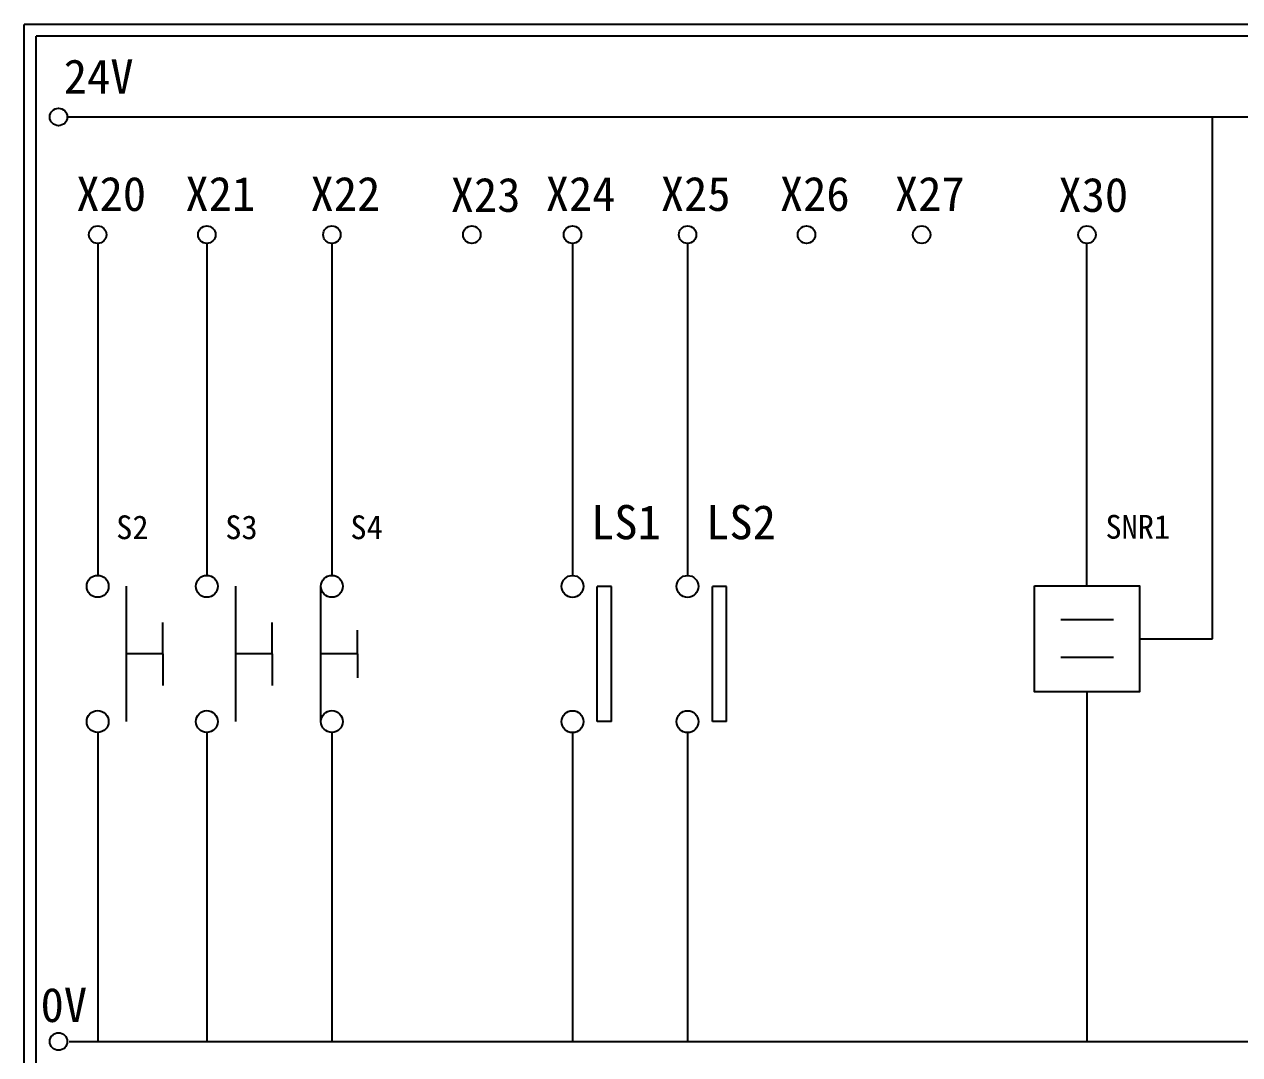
# Model space of a CAD drawing. Extents: x 275 to 562, y 265 to 469.
# Drawn here: x 274.9 to 402.8, y 360.5 to 468.9 of the extents above; entities that cross this region are included whole.
import ezdxf

# ---------------------------------------------------------------- set-up
doc = ezdxf.new("R2010")
doc.units = 0
doc.layers.get('0').update_dxf_attribs({"linetype": 'CONTINUOUS'})
doc.layers.add('圖框層', color=7, linetype='CONTINUOUS')
doc.layers.add('標尺寸層', color=3, linetype='CONTINUOUS')
doc.styles.add('STSL', font='KAIU.TTF')

msp = doc.modelspace()

# ---------------------------------------------------------------- linework, layer by layer
for p, q in [((399.96, 404.26), (399.96, 459.17)), ((386.73, 409.84), (386.73, 445.86)), ((336.7, 409.78), (335.19, 409.78)), ((348.81, 409.78), (347.31, 409.78)), ((289.49, 402.67), (289.49, 405.98)), ((300.98, 402.67), (300.98, 405.98)), ((309.98, 402.67), (309.98, 405.17)), ((392.25, 404.26), (399.96, 404.26)), ((289.49, 402.67), (289.49, 399.36)), ((300.98, 402.67), (300.98, 399.36)), ((309.98, 402.67), (309.98, 400.17)), ((386.73, 398.68), (386.73, 361.9)), ((336.7, 395.55), (335.19, 395.55)), ((348.81, 395.55), (347.31, 395.55))]:
    msp.add_line(p, q)
msp.add_lwpolyline([(381.22, 409.84), (392.25, 409.84), (392.25, 398.68), (381.22, 398.68)], close=True)
at = {"layer": '圖框層', "color": 7}
for p, q in [((561.9, 468.91), (274.9, 468.91)), ((274.9, 264.95), (274.9, 468.91)), ((560.65, 467.66), (276.15, 467.66)), ((276.15, 266.2), (276.15, 467.66))]:
    msp.add_line(p, q, dxfattribs=at)
at = {"layer": '標尺寸層', "color": 7}
for p, q in [((279.42, 459.17), (557.02, 459.17)), ((282.62, 445.86), (282.62, 410.94)), ((294.1, 445.86), (294.1, 410.94)), ((307.27, 445.86), (307.27, 410.94)), ((332.59, 445.86), (332.59, 410.93)), ((344.7, 445.86), (344.7, 410.93)), ((285.63, 409.79), (285.63, 395.56)), ((297.11, 409.79), (297.11, 395.56)), ((306.12, 395.56), (306.12, 409.79)), ((335.19, 395.55), (335.19, 409.78)), ((336.7, 395.55), (336.7, 409.78)), ((347.31, 395.55), (347.31, 409.78)), ((348.81, 395.55), (348.81, 409.78)), ((383.97, 406.29), (389.54, 406.29)), ((289.49, 402.67), (285.63, 402.67)), ((300.98, 402.67), (297.11, 402.67)), ((309.98, 402.67), (306.12, 402.67)), ((383.97, 402.32), (389.54, 402.32)), ((282.62, 394.41), (282.62, 361.9)), ((294.1, 394.41), (294.1, 361.9)), ((307.27, 394.41), (307.27, 361.9)), ((332.59, 394.41), (332.59, 361.9)), ((332.59, 394.4), (332.59, 361.9)), ((344.7, 394.41), (344.7, 361.9)), ((344.7, 394.4), (344.7, 361.9)), ((279.63, 361.9), (557.5, 361.9))]:
    msp.add_line(p, q, dxfattribs=at)
for centre, radius in [((278.5, 459.17), 0.92), ((282.62, 446.78), 0.92), ((294.1, 446.78), 0.92), ((307.27, 446.78), 0.92), ((307.27, 446.78), 0.92), ((321.99, 446.78), 0.92), ((332.59, 446.78), 0.92), ((344.7, 446.78), 0.92), ((357.22, 446.78), 0.92), ((369.34, 446.78), 0.92), ((386.73, 446.78), 0.92), ((282.62, 409.79), 1.15), ((294.1, 409.79), 1.15), ((307.27, 409.79), 1.15), ((332.59, 409.78), 1.15), ((344.7, 409.78), 1.15), ((282.62, 395.56), 1.15), ((294.1, 395.56), 1.15), ((307.27, 395.56), 1.15), ((332.59, 395.55), 1.15), ((344.7, 395.55), 1.15), ((278.5, 361.9), 0.92)]:
    msp.add_circle(centre, radius, dxfattribs=at)

# ---------------------------------------------------------------- texts
at = {"layer": '圖框層', "color": 4, "style": 'STSL'}
for s, height, p in [('24V', 3.6, (279.05, 461.63)), ('X20', 3.6, (280.37, 449.28)), ('X21', 3.6, (291.85, 449.28)), ('X22', 3.6, (305.02, 449.28)), ('X24', 3.6, (329.77, 449.28)), ('X25', 3.6, (341.88, 449.28)), ('X26', 3.6, (354.41, 449.28)), ('X27', 3.6, (366.52, 449.28)), ('X23', 3.6, (319.77, 449.18)), ('X30', 3.6, (383.72, 449.18)), ('LS1', 3.6, (334.54, 414.74)), ('LS2', 3.6, (346.65, 414.74)), ('S2', 2.5, (284.57, 414.75)), ('S3', 2.5, (296.05, 414.75)), ('S4', 2.5, (309.22, 414.75)), ('SNR1', 2.5, (388.68, 414.8)), ('0V', 3.6, (276.61, 363.95))]:
    msp.add_text(s, height=height, dxfattribs=at).set_placement(p)

doc.saveas('drawing.dxf')
